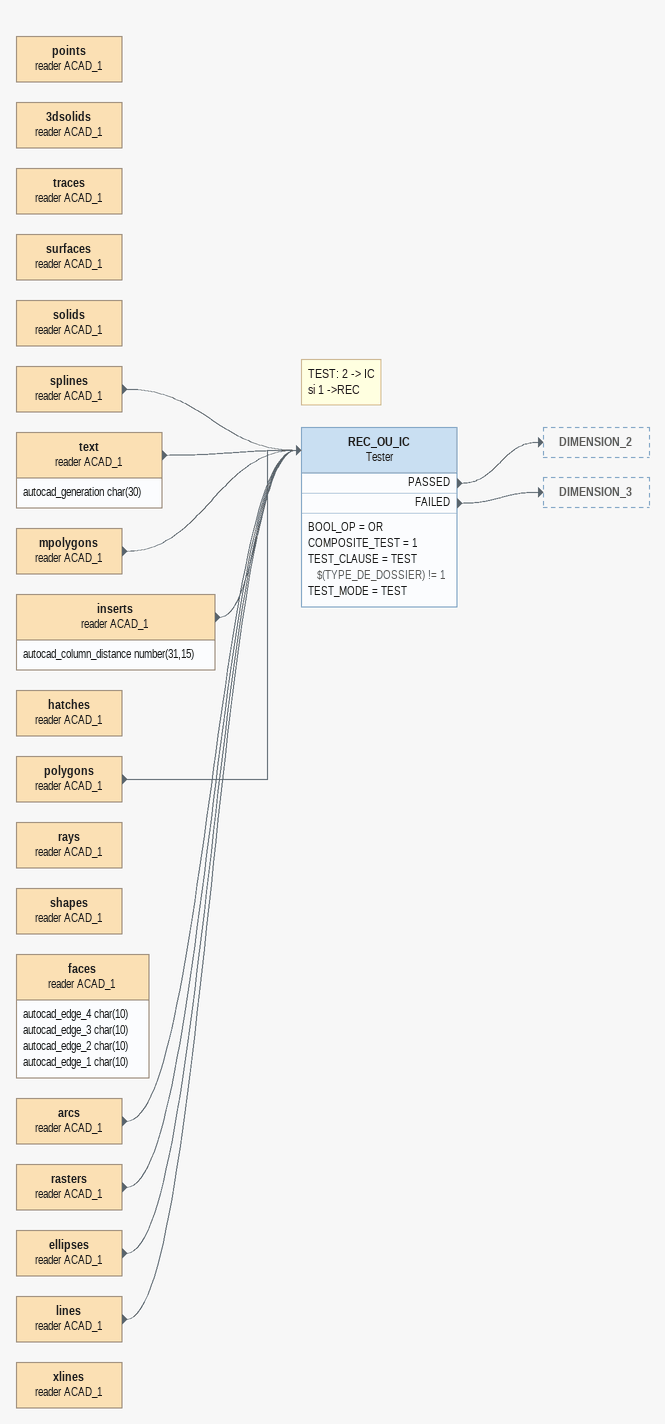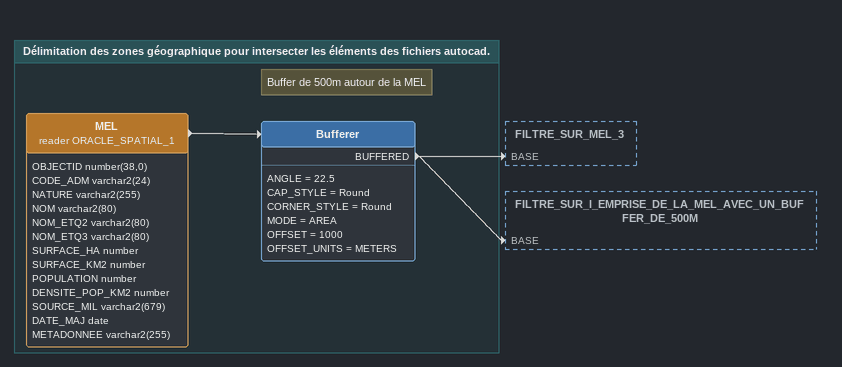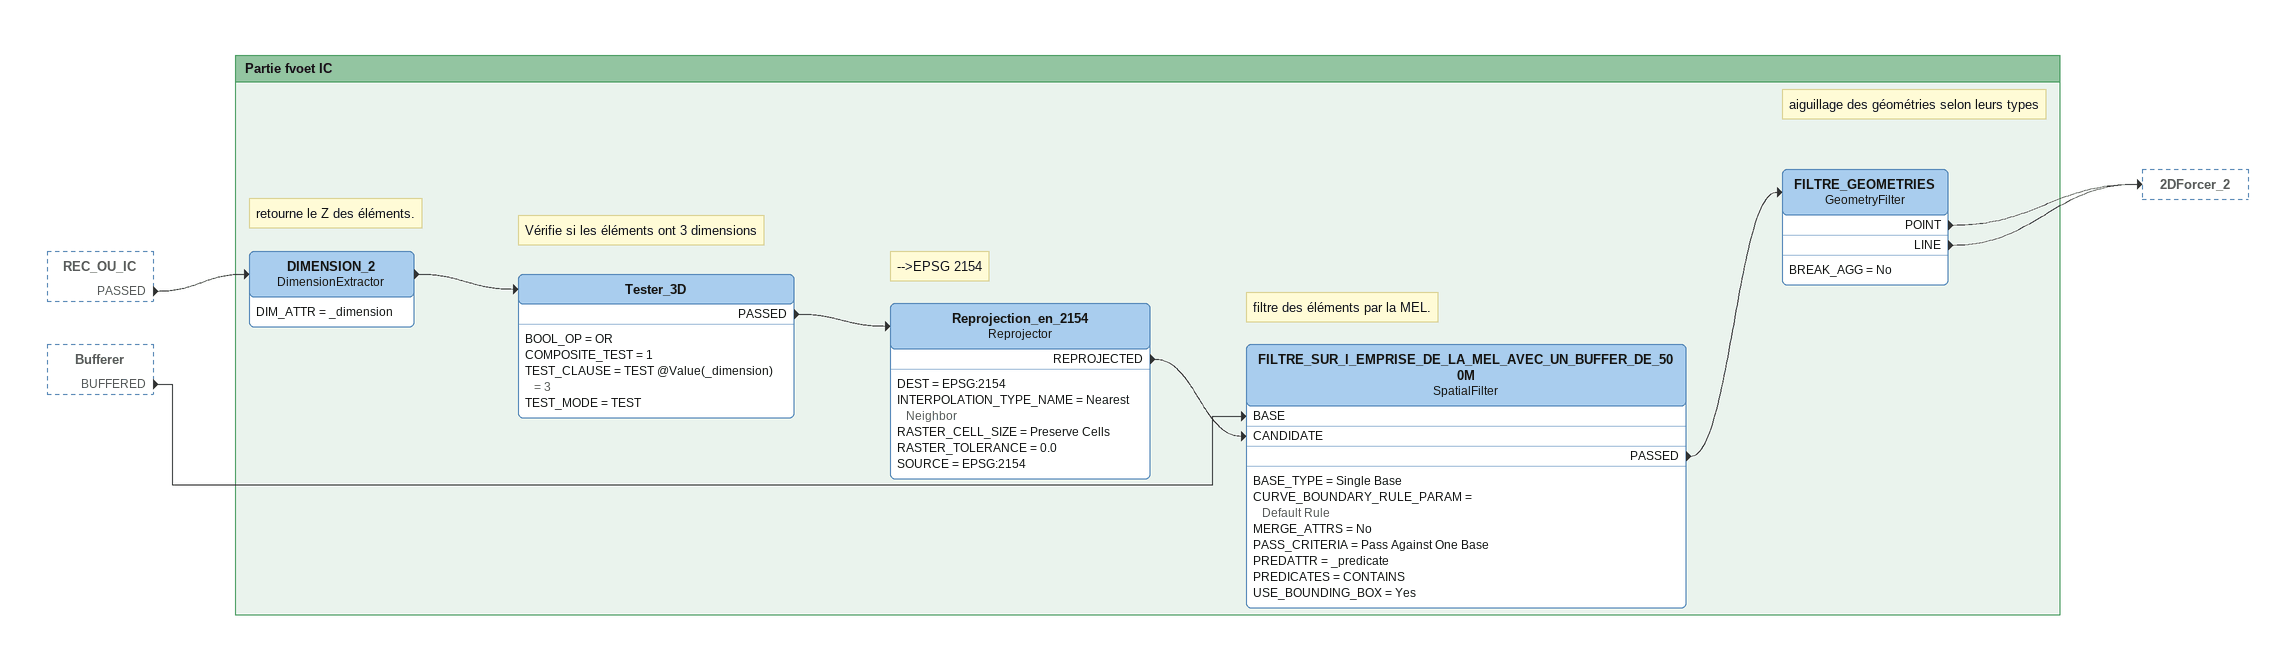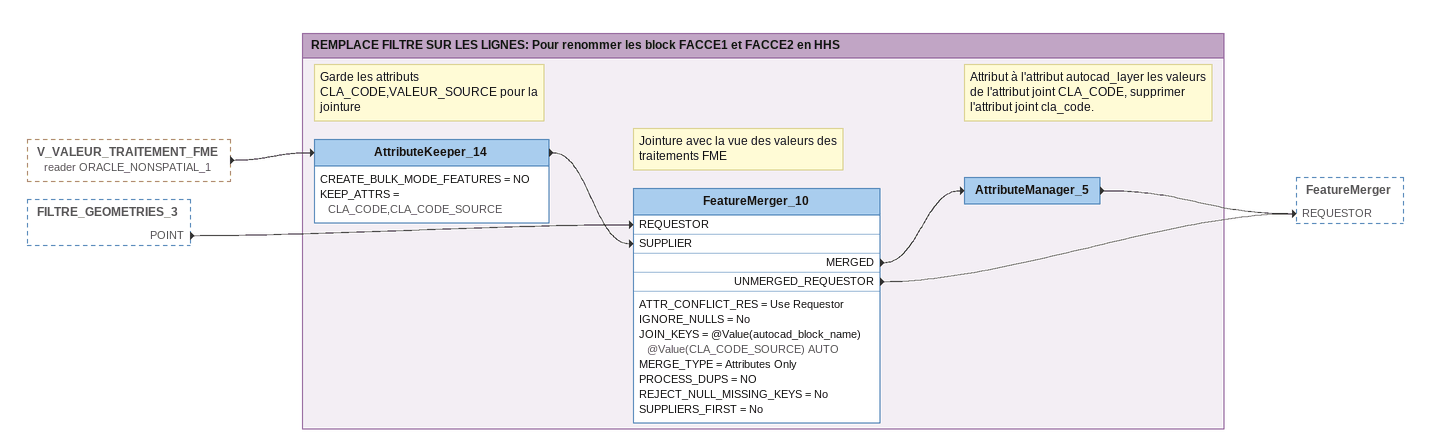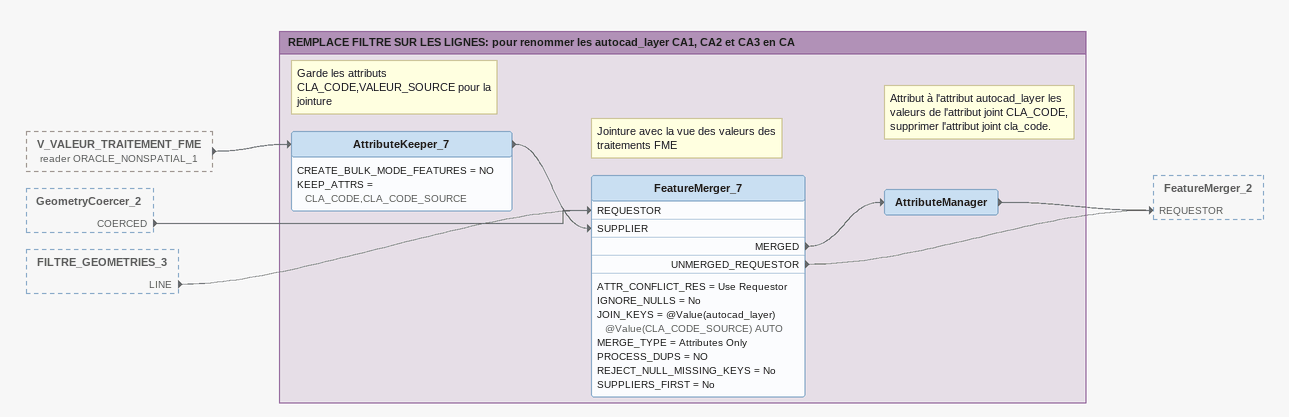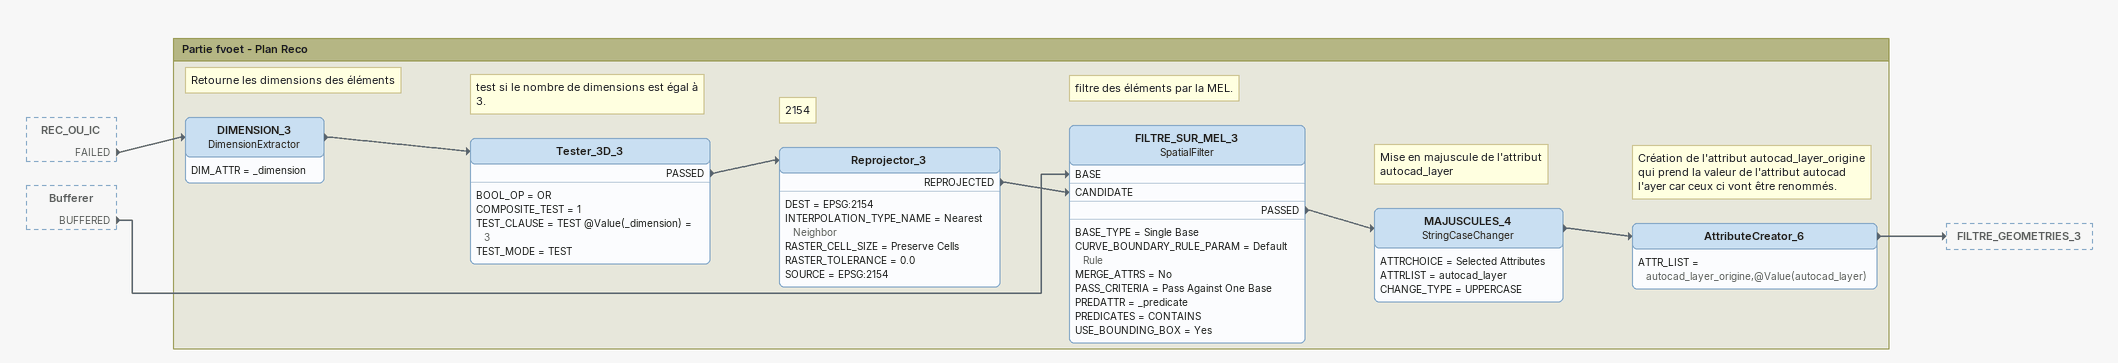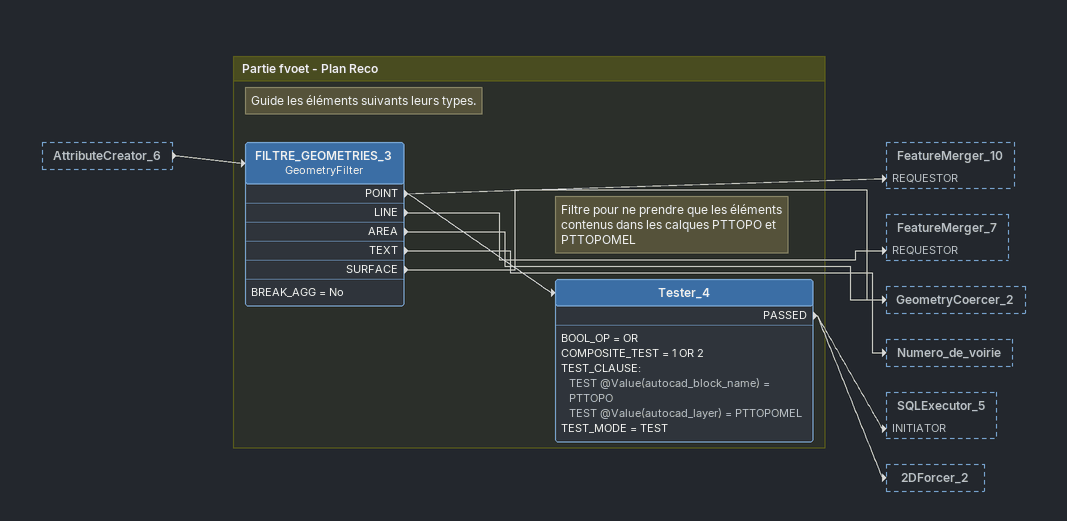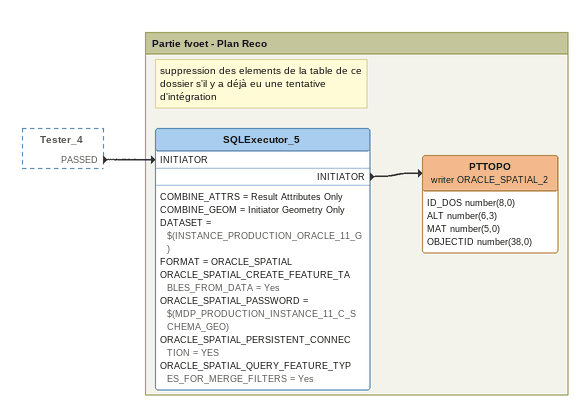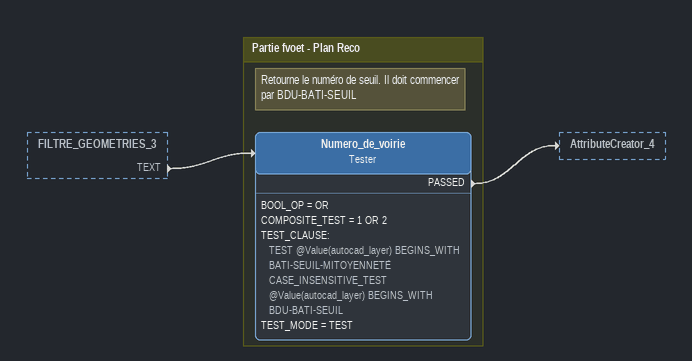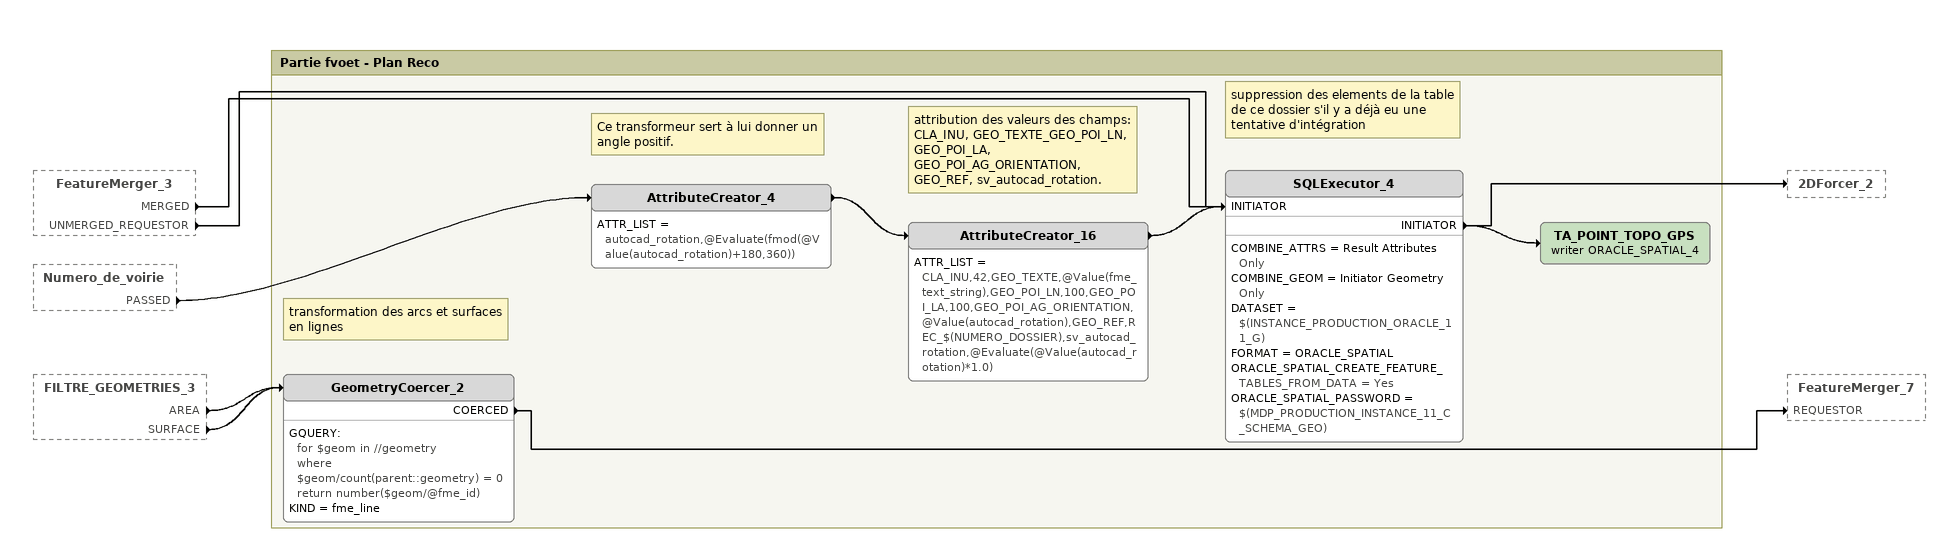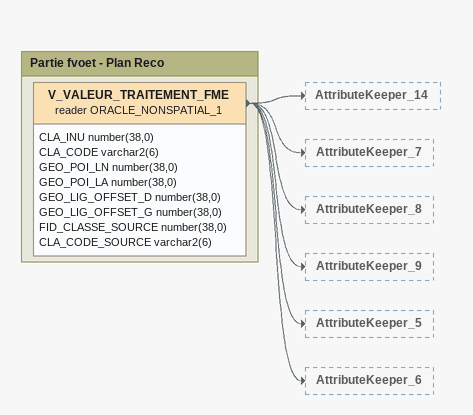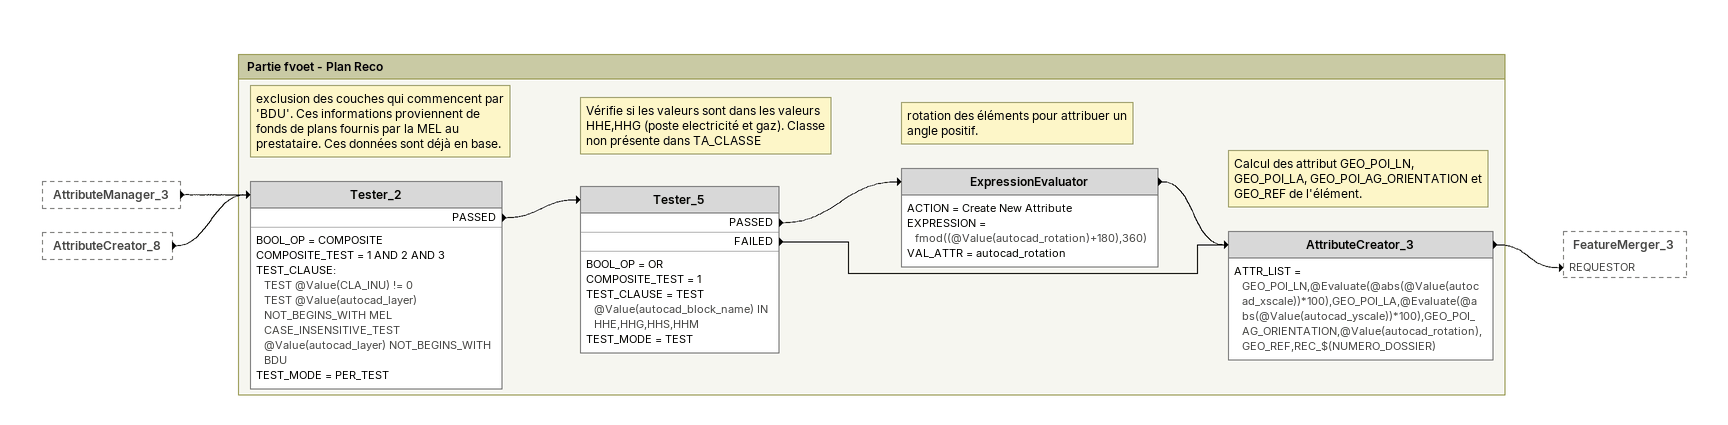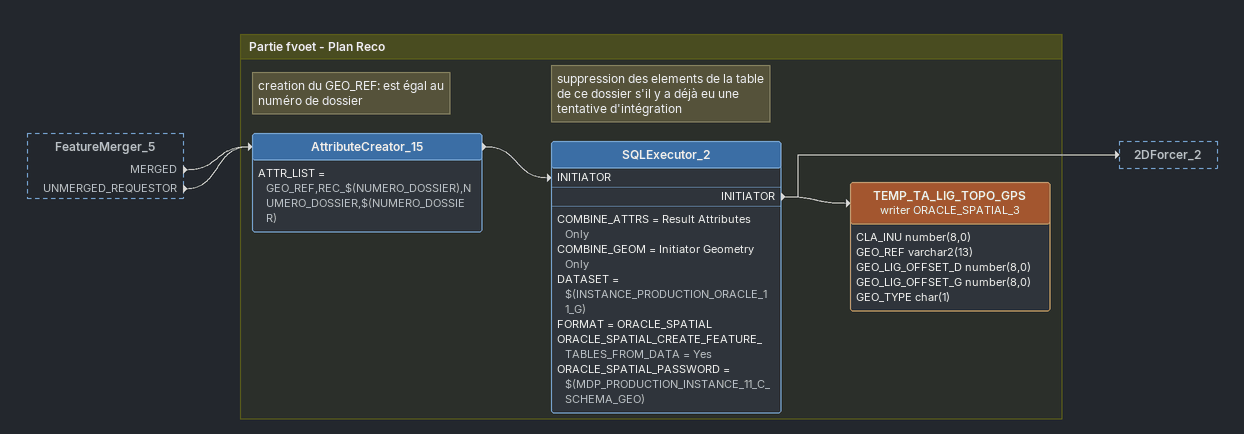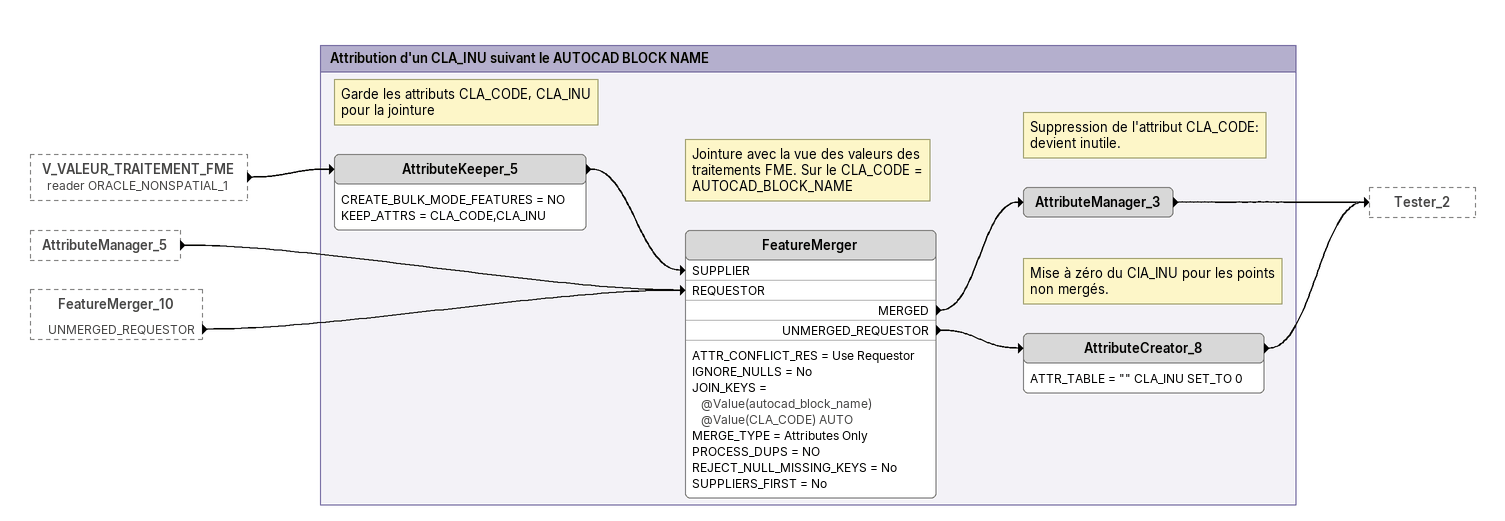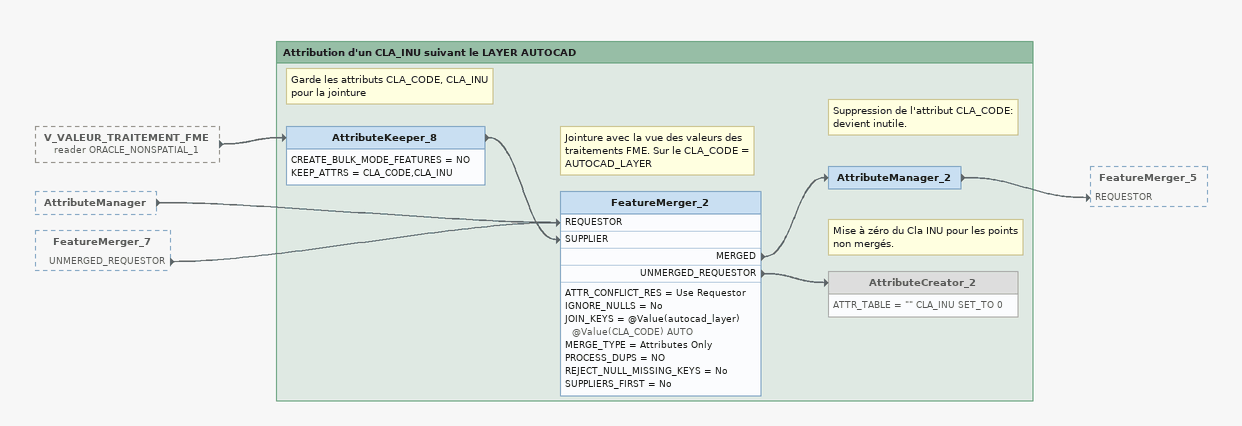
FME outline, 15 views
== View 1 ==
points (reader ACAD_1)
3dsolids (reader ACAD_1)
traces (reader ACAD_1)
surfaces (reader ACAD_1)
solids (reader ACAD_1)
splines (reader ACAD_1)
    -> REC_OU_IC
text (reader ACAD_1)
    attributes: autocad_generation char(30)
    -> REC_OU_IC
mpolygons (reader ACAD_1)
    -> REC_OU_IC
inserts (reader ACAD_1)
    attributes: autocad_column_distance number(31,15)
    -> REC_OU_IC
hatches (reader ACAD_1)
polygons (reader ACAD_1)
    -> REC_OU_IC
rays (reader ACAD_1)
shapes (reader ACAD_1)
faces (reader ACAD_1)
    attributes: autocad_edge_4 char(10), autocad_edge_3 char(10), autocad_edge_2 char(10), autocad_edge_1 char(10)
arcs (reader ACAD_1)
    -> REC_OU_IC
rasters (reader ACAD_1)
    -> REC_OU_IC
ellipses (reader ACAD_1)
    -> REC_OU_IC
lines (reader ACAD_1)
    -> REC_OU_IC
Note: TEST: 2 -> IC / si 1 ->REC
REC_OU_IC: Tester
    BOOL_OP = OR
    COMPOSITE_TEST = 1
    TEST_CLAUSE = TEST $(TYPE_DE_DOSSIER) != 1
    TEST_MODE = TEST
    PASSED -> DIMENSION_2
    FAILED -> DIMENSION_3
xlines (reader ACAD_1)

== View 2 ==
Bookmark: Délimitation des zones géographique pour intersecter les éléments des fichiers autocad.
MEL (reader ORACLE_SPATIAL_1)
    attributes: OBJECTID number(38,0), CODE_ADM varchar2(24), NATURE varchar2(255), NOM varchar2(80), NOM_ETQ2 varchar2(80), NOM_ETQ3 varchar2(80), SURFACE_HA number, SURFACE_KM2 number, POPULATION number, DENSITE_POP_KM2 number, SOURCE_MIL varchar2(679), DATE_MAJ date, METADONNEE varchar2(255)
    -> Bufferer
Note: Buffer de 500m autour de la MEL
Bufferer
    ANGLE = 22.5
    CAP_STYLE = Round
    CORNER_STYLE = Round
    MODE = AREA
    OFFSET = 1000
    OFFSET_UNITS = METERS
    BUFFERED -> FILTRE_SUR_MEL_3 [BASE]
    BUFFERED -> FILTRE_SUR_l_EMPRISE_DE_LA_MEL_AVEC_UN_BUFFER_DE_500M [BASE]

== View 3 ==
REC_OU_IC [outside]
    PASSED -> DIMENSION_2
Bufferer [outside]
    BUFFERED -> FILTRE_SUR_l_EMPRISE_DE_LA_MEL_AVEC_UN_BUFFER_DE_500M [BASE]

Bookmark: Partie fvoet IC
Note: retourne le Z des éléments.
DIMENSION_2: DimensionExtractor
    DIM_ATTR = _dimension
    -> Tester_3D
Note: Vérifie si les éléments ont 3 dimensions
Tester_3D
    BOOL_OP = OR
    COMPOSITE_TEST = 1
    TEST_CLAUSE = TEST @Value(_dimension) = 3
    TEST_MODE = TEST
    PASSED -> Reprojection_en_2154
Note: -->EPSG 2154
Reprojection_en_2154: Reprojector
    DEST = EPSG:2154
    INTERPOLATION_TYPE_NAME = Nearest Neighbor
    RASTER_CELL_SIZE = Preserve Cells
    RASTER_TOLERANCE = 0.0
    SOURCE = EPSG:2154
    REPROJECTED -> FILTRE_SUR_l_EMPRISE_DE_LA_MEL_AVEC_UN_BUFFER_DE_500M [CANDIDATE]
Note: filtre des éléments par la MEL.
FILTRE_SUR_l_EMPRISE_DE_LA_MEL_AVEC_UN_BUFFER_DE_500M: SpatialFilter
    BASE_TYPE = Single Base
    CURVE_BOUNDARY_RULE_PARAM = Default Rule
    MERGE_ATTRS = No
    PASS_CRITERIA = Pass Against One Base
    PREDATTR = _predicate
    PREDICATES = CONTAINS
    USE_BOUNDING_BOX = Yes
    PASSED -> FILTRE_GEOMETRIES
Note: aiguillage des géométries selon leurs types
FILTRE_GEOMETRIES: GeometryFilter
    BREAK_AGG = No
    POINT -> 2DForcer_2
    LINE -> 2DForcer_2

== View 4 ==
V_VALEUR_TRAITEMENT_FME (reader ORACLE_NONSPATIAL_1) [outside]
    -> AttributeKeeper_14
FILTRE_GEOMETRIES_3 [outside]
    POINT -> FeatureMerger_10 [REQUESTOR]

Bookmark: REMPLACE FILTRE SUR LES LIGNES: Pour renommer les block FACCE1 et FACCE2 en HHS
Note: Garde les attributs CLA_CODE,VALEUR_SOURCE pour la jointure
AttributeKeeper_14
    CREATE_BULK_MODE_FEATURES = NO
    KEEP_ATTRS = CLA_CODE,CLA_CODE_SOURCE
    -> FeatureMerger_10 [SUPPLIER]
Note: Jointure avec la vue des valeurs des traitements FME
FeatureMerger_10
    ATTR_CONFLICT_RES = Use Requestor
    IGNORE_NULLS = No
    JOIN_KEYS = @Value(autocad_block_name) @Value(CLA_CODE_SOURCE) AUTO
    MERGE_TYPE = Attributes Only
    PROCESS_DUPS = NO
    REJECT_NULL_MISSING_KEYS = No
    SUPPLIERS_FIRST = No
    MERGED -> AttributeManager_5
    UNMERGED_REQUESTOR -> FeatureMerger [REQUESTOR]
Note: Attribut à l'attribut autocad_layer les valeurs de l'attribut joint CLA_CODE, supprimer l'attribut joint cla_code.
AttributeManager_5
    -> FeatureMerger [REQUESTOR]

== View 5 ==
V_VALEUR_TRAITEMENT_FME (reader ORACLE_NONSPATIAL_1) [outside]
    -> AttributeKeeper_7
GeometryCoercer_2 [outside]
    COERCED -> FeatureMerger_7 [REQUESTOR]
FILTRE_GEOMETRIES_3 [outside]
    LINE -> FeatureMerger_7 [REQUESTOR]

Bookmark: REMPLACE FILTRE SUR LES LIGNES: pour renommer les autocad_layer CA1, CA2 et CA3 en CA
Note: Garde les attributs CLA_CODE,VALEUR_SOURCE pour la jointure
AttributeKeeper_7
    CREATE_BULK_MODE_FEATURES = NO
    KEEP_ATTRS = CLA_CODE,CLA_CODE_SOURCE
    -> FeatureMerger_7 [SUPPLIER]
Note: Jointure avec la vue des valeurs des traitements FME
FeatureMerger_7
    ATTR_CONFLICT_RES = Use Requestor
    IGNORE_NULLS = No
    JOIN_KEYS = @Value(autocad_layer) @Value(CLA_CODE_SOURCE) AUTO
    MERGE_TYPE = Attributes Only
    PROCESS_DUPS = NO
    REJECT_NULL_MISSING_KEYS = No
    SUPPLIERS_FIRST = No
    MERGED -> AttributeManager
    UNMERGED_REQUESTOR -> FeatureMerger_2 [REQUESTOR]
Note: Attribut à l'attribut autocad_layer les valeurs de l'attribut joint CLA_CODE, supprimer l'attribut joint cla_code.
AttributeManager
    -> FeatureMerger_2 [REQUESTOR]

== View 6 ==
REC_OU_IC [outside]
    FAILED -> DIMENSION_3
Bufferer [outside]
    BUFFERED -> FILTRE_SUR_MEL_3 [BASE]

Bookmark: Partie fvoet - Plan Reco
Note: Retourne les dimensions des éléments
DIMENSION_3: DimensionExtractor
    DIM_ATTR = _dimension
    -> Tester_3D_3
Note: test si le nombre de dimensions est égal à 3.
Tester_3D_3
    BOOL_OP = OR
    COMPOSITE_TEST = 1
    TEST_CLAUSE = TEST @Value(_dimension) = 3
    TEST_MODE = TEST
    PASSED -> Reprojector_3
Note: 2154
Reprojector_3
    DEST = EPSG:2154
    INTERPOLATION_TYPE_NAME = Nearest Neighbor
    RASTER_CELL_SIZE = Preserve Cells
    RASTER_TOLERANCE = 0.0
    SOURCE = EPSG:2154
    REPROJECTED -> FILTRE_SUR_MEL_3 [CANDIDATE]
Note: filtre des éléments par la MEL.
FILTRE_SUR_MEL_3: SpatialFilter
    BASE_TYPE = Single Base
    CURVE_BOUNDARY_RULE_PARAM = Default Rule
    MERGE_ATTRS = No
    PASS_CRITERIA = Pass Against One Base
    PREDATTR = _predicate
    PREDICATES = CONTAINS
    USE_BOUNDING_BOX = Yes
    PASSED -> MAJUSCULES_4
Note: Mise en majuscule de l'attribut autocad_layer
MAJUSCULES_4: StringCaseChanger
    ATTRCHOICE = Selected Attributes
    ATTRLIST = autocad_layer
    CHANGE_TYPE = UPPERCASE
    -> AttributeCreator_6
Note: Création de l'attribut autocad_layer_origine qui prend la valeur de l'attribut autocad l'ayer car ceux ci vont être renommés.
AttributeCreator_6
    ATTR_LIST = autocad_layer_origine,@Value(autocad_layer)
    -> FILTRE_GEOMETRIES_3

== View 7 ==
AttributeCreator_6 [outside]
    -> FILTRE_GEOMETRIES_3

Bookmark: Partie fvoet - Plan Reco
Note: Guide les éléments suivants leurs types.
FILTRE_GEOMETRIES_3: GeometryFilter
    BREAK_AGG = No
    POINT -> Tester_4
    POINT -> FeatureMerger_10 [REQUESTOR]
    LINE -> FeatureMerger_7 [REQUESTOR]
    AREA -> GeometryCoercer_2
    TEXT -> Numero_de_voirie
    SURFACE -> GeometryCoercer_2
Note: Filtre pour ne prendre que les éléments contenus dans les calques PTTOPO et PTTOPOMEL
Tester_4
    BOOL_OP = OR
    COMPOSITE_TEST = 1 OR 2
    TEST_CLAUSE:
      TEST @Value(autocad_block_name) = PTTOPO
      TEST @Value(autocad_layer) = PTTOPOMEL
    TEST_MODE = TEST
    PASSED -> SQLExecutor_5 [INITIATOR]
    PASSED -> 2DForcer_2

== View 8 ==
Tester_4 [outside]
    PASSED -> SQLExecutor_5 [INITIATOR]

Bookmark: Partie fvoet - Plan Reco
Note: suppression des elements de la table de ce dossier s'il y a déjà eu une tentative d'intégration
SQLExecutor_5
    COMBINE_ATTRS = Result Attributes Only
    COMBINE_GEOM = Initiator Geometry Only
    DATASET = $(INSTANCE_PRODUCTION_ORACLE_11_G)
    FORMAT = ORACLE_SPATIAL
    ORACLE_SPATIAL_CREATE_FEATURE_TABLES_FROM_DATA = Yes
    ORACLE_SPATIAL_PASSWORD = $(MDP_PRODUCTION_INSTANCE_11_C_SCHEMA_GEO)
    ORACLE_SPATIAL_PERSISTENT_CONNECTION = YES
    ORACLE_SPATIAL_QUERY_FEATURE_TYPES_FOR_MERGE_FILTERS = Yes
    INITIATOR -> PTTOPO (writer ORACLE_SPATIAL_2)
PTTOPO (writer ORACLE_SPATIAL_2)
    attributes: ID_DOS number(8,0), ALT number(6,3), MAT number(5,0), OBJECTID number(38,0)

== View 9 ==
FILTRE_GEOMETRIES_3 [outside]
    TEXT -> Numero_de_voirie

Bookmark: Partie fvoet - Plan Reco
Note: Retourne le numéro de seuil. Il doit commencer par BDU-BATI-SEUIL
Numero_de_voirie: Tester
    BOOL_OP = OR
    COMPOSITE_TEST = 1 OR 2
    TEST_CLAUSE:
      TEST @Value(autocad_layer) BEGINS_WITH BATI-SEUIL-MITOYENNETÉ
      CASE_INSENSITIVE_TEST @Value(autocad_layer) BEGINS_WITH BDU-BATI-SEUIL
    TEST_MODE = TEST
    PASSED -> AttributeCreator_4

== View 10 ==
FeatureMerger_3 [outside]
    MERGED -> SQLExecutor_4 [INITIATOR]
    UNMERGED_REQUESTOR -> SQLExecutor_4 [INITIATOR]
Numero_de_voirie [outside]
    PASSED -> AttributeCreator_4
FILTRE_GEOMETRIES_3 [outside]
    AREA -> GeometryCoercer_2
    SURFACE -> GeometryCoercer_2

Bookmark: Partie fvoet - Plan Reco
Note: Ce transformeur sert à lui donner un angle positif.
AttributeCreator_4
    ATTR_LIST = autocad_rotation,@Evaluate(fmod(@Value(autocad_rotation)+180,360))
    -> AttributeCreator_16
Note: attribution des valeurs des champs: CLA_INU, GEO_TEXTE_GEO_POI_LN, GEO_POI_LA, GEO_POI_AG_ORIENTATION, GEO_REF, sv_autocad_rotation.
AttributeCreator_16
    ATTR_LIST = CLA_INU,42,GEO_TEXTE,@Value(fme_text_string),GEO_POI_LN,100,GEO_POI_LA,100,GEO_POI_AG_ORIENTATION,@Value(autocad_rotation),GEO_REF,REC_$(NUMERO_DOSSIER),sv_autocad_rotation,@Evaluate(@Value(autocad_rotation)*1.0)
    -> SQLExecutor_4 [INITIATOR]
Note: transformation des arcs et surfaces / en lignes
GeometryCoercer_2
    GQUERY:
      for $geom in //geometry
      where $geom/count(parent::geometry) = 0
      return number($geom/@fme_id)
    KIND = fme_line
    COERCED -> FeatureMerger_7 [REQUESTOR]
Note: suppression des elements de la table de ce dossier s'il y a déjà eu une tentative d'intégration
SQLExecutor_4
    COMBINE_ATTRS = Result Attributes Only
    COMBINE_GEOM = Initiator Geometry Only
    DATASET = $(INSTANCE_PRODUCTION_ORACLE_11_G)
    FORMAT = ORACLE_SPATIAL
    ORACLE_SPATIAL_CREATE_FEATURE_TABLES_FROM_DATA = Yes
    ORACLE_SPATIAL_PASSWORD = $(MDP_PRODUCTION_INSTANCE_11_C_SCHEMA_GEO)
    INITIATOR -> TA_POINT_TOPO_GPS (writer ORACLE_SPATIAL_4)
    INITIATOR -> 2DForcer_2
TA_POINT_TOPO_GPS (writer ORACLE_SPATIAL_4)

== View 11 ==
Bookmark: Partie fvoet - Plan Reco
V_VALEUR_TRAITEMENT_FME (reader ORACLE_NONSPATIAL_1)
    attributes: CLA_INU number(38,0), CLA_CODE varchar2(6), GEO_POI_LN number(38,0), GEO_POI_LA number(38,0), GEO_LIG_OFFSET_D number(38,0), GEO_LIG_OFFSET_G number(38,0), FID_CLASSE_SOURCE number(38,0), CLA_CODE_SOURCE varchar2(6)
    -> AttributeKeeper_14
    -> AttributeKeeper_7
    -> AttributeKeeper_8
    -> AttributeKeeper_9
    -> AttributeKeeper_5
    -> AttributeKeeper_6

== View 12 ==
AttributeManager_3 [outside]
    -> Tester_2
AttributeCreator_8 [outside]
    -> Tester_2

Bookmark: Partie fvoet - Plan Reco
Note: exclusion des couches qui commencent par 'BDU'. Ces informations proviennent de fonds de plans fournis par la MEL au prestataire. Ces données sont déjà en base.
Tester_2
    BOOL_OP = COMPOSITE
    COMPOSITE_TEST = 1 AND 2 AND 3
    TEST_CLAUSE:
      TEST @Value(CLA_INU) != 0
      TEST @Value(autocad_layer) NOT_BEGINS_WITH MEL
      CASE_INSENSITIVE_TEST @Value(autocad_layer) NOT_BEGINS_WITH BDU
    TEST_MODE = PER_TEST
    PASSED -> Tester_5
Note: Vérifie si les valeurs sont dans les valeurs HHE,HHG (poste electricité et gaz). Classe non présente dans TA_CLASSE
Tester_5
    BOOL_OP = OR
    COMPOSITE_TEST = 1
    TEST_CLAUSE = TEST @Value(autocad_block_name) IN HHE,HHG,HHS,HHM
    TEST_MODE = TEST
    PASSED -> ExpressionEvaluator
    FAILED -> AttributeCreator_3
Note: rotation des éléments pour attribuer un angle positif.
ExpressionEvaluator
    ACTION = Create New Attribute
    EXPRESSION = fmod((@Value(autocad_rotation)+180),360)
    VAL_ATTR = autocad_rotation
    -> AttributeCreator_3
Note: Calcul des attribut GEO_POI_LN, GEO_POI_LA, GEO_POI_AG_ORIENTATION et GEO_REF de l'élément.
AttributeCreator_3
    ATTR_LIST = GEO_POI_LN,@Evaluate(@abs(@Value(autocad_xscale))*100),GEO_POI_LA,@Evaluate(@abs(@Value(autocad_yscale))*100),GEO_POI_AG_ORIENTATION,@Value(autocad_rotation),GEO_REF,REC_$(NUMERO_DOSSIER)
    -> FeatureMerger_3 [REQUESTOR]

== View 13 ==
FeatureMerger_5 [outside]
    MERGED -> AttributeCreator_15
    UNMERGED_REQUESTOR -> AttributeCreator_15

Bookmark: Partie fvoet - Plan Reco
Note: creation du GEO_REF: est égal au numéro de dossier
AttributeCreator_15
    ATTR_LIST = GEO_REF,REC_$(NUMERO_DOSSIER),NUMERO_DOSSIER,$(NUMERO_DOSSIER)
    -> SQLExecutor_2 [INITIATOR]
Note: suppression des elements de la table de ce dossier s'il y a déjà eu une tentative d'intégration
SQLExecutor_2
    COMBINE_ATTRS = Result Attributes Only
    COMBINE_GEOM = Initiator Geometry Only
    DATASET = $(INSTANCE_PRODUCTION_ORACLE_11_G)
    FORMAT = ORACLE_SPATIAL
    ORACLE_SPATIAL_CREATE_FEATURE_TABLES_FROM_DATA = Yes
    ORACLE_SPATIAL_PASSWORD = $(MDP_PRODUCTION_INSTANCE_11_C_SCHEMA_GEO)
    INITIATOR -> TEMP_TA_LIG_TOPO_GPS (writer ORACLE_SPATIAL_3)
    INITIATOR -> 2DForcer_2
TEMP_TA_LIG_TOPO_GPS (writer ORACLE_SPATIAL_3)
    attributes: CLA_INU number(8,0), GEO_REF varchar2(13), GEO_LIG_OFFSET_D number(8,0), GEO_LIG_OFFSET_G number(8,0), GEO_TYPE char(1)

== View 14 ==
V_VALEUR_TRAITEMENT_FME (reader ORACLE_NONSPATIAL_1) [outside]
    -> AttributeKeeper_5
AttributeManager_5 [outside]
    -> FeatureMerger [REQUESTOR]
FeatureMerger_10 [outside]
    UNMERGED_REQUESTOR -> FeatureMerger [REQUESTOR]

Bookmark: Attribution d'un CLA_INU suivant le AUTOCAD BLOCK NAME
Note: Garde les attributs CLA_CODE, CLA_INU pour la jointure
AttributeKeeper_5
    CREATE_BULK_MODE_FEATURES = NO
    KEEP_ATTRS = CLA_CODE,CLA_INU
    -> FeatureMerger [SUPPLIER]
Note: Jointure avec la vue des valeurs des traitements FME. Sur le CLA_CODE = AUTOCAD_BLOCK_NAME
FeatureMerger
    ATTR_CONFLICT_RES = Use Requestor
    IGNORE_NULLS = No
    JOIN_KEYS = @Value(autocad_block_name) @Value(CLA_CODE) AUTO
    MERGE_TYPE = Attributes Only
    PROCESS_DUPS = NO
    REJECT_NULL_MISSING_KEYS = No
    SUPPLIERS_FIRST = No
    MERGED -> AttributeManager_3
    UNMERGED_REQUESTOR -> AttributeCreator_8
Note: Suppression de l'attribut CLA_CODE: devient inutile.
AttributeManager_3
    -> Tester_2
Note: Mise à zéro du ClA_INU pour les points non mergés.
AttributeCreator_8
    ATTR_TABLE = "" CLA_INU SET_TO 0
    -> Tester_2

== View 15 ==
V_VALEUR_TRAITEMENT_FME (reader ORACLE_NONSPATIAL_1) [outside]
    -> AttributeKeeper_8
AttributeManager [outside]
    -> FeatureMerger_2 [REQUESTOR]
FeatureMerger_7 [outside]
    UNMERGED_REQUESTOR -> FeatureMerger_2 [REQUESTOR]

Bookmark: Attribution d'un CLA_INU suivant le LAYER AUTOCAD
Note: Garde les attributs CLA_CODE, CLA_INU pour la jointure
AttributeKeeper_8
    CREATE_BULK_MODE_FEATURES = NO
    KEEP_ATTRS = CLA_CODE,CLA_INU
    -> FeatureMerger_2 [SUPPLIER]
Note: Jointure avec la vue des valeurs des traitements FME. Sur le CLA_CODE = AUTOCAD_LAYER
FeatureMerger_2
    ATTR_CONFLICT_RES = Use Requestor
    IGNORE_NULLS = No
    JOIN_KEYS = @Value(autocad_layer) @Value(CLA_CODE) AUTO
    MERGE_TYPE = Attributes Only
    PROCESS_DUPS = NO
    REJECT_NULL_MISSING_KEYS = No
    SUPPLIERS_FIRST = No
    MERGED -> AttributeManager_2
    UNMERGED_REQUESTOR -> AttributeCreator_2
Note: Suppression de l'attribut CLA_CODE: devient inutile.
AttributeManager_2
    -> FeatureMerger_5 [REQUESTOR]
Note: Mise à zéro du Cla INU pour les points non mergés.
AttributeCreator_2 [off]
    ATTR_TABLE = "" CLA_INU SET_TO 0
